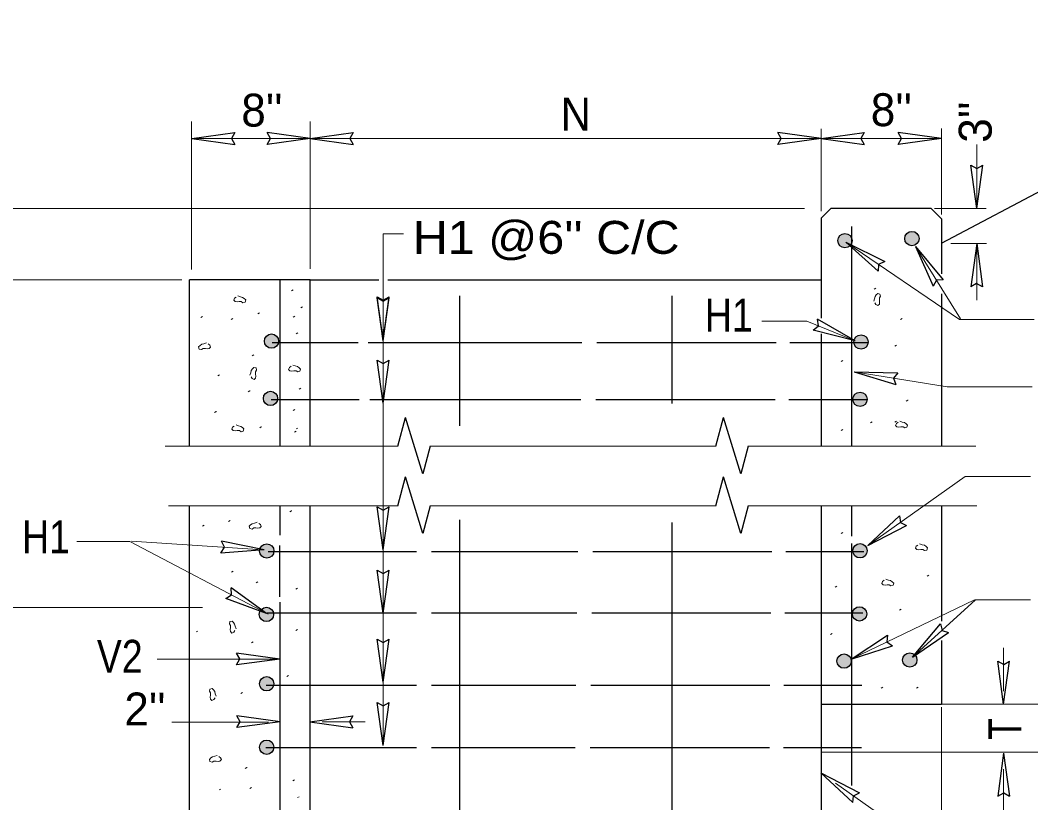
# Model space of a CAD drawing. Extents: x 83 to 453, y 268 to 558.
# Drawn here: x 210.64 to 250.56, y 332.96 to 363.87 of the extents above; entities that cross this region are included whole.
import ezdxf
from ezdxf.enums import TextEntityAlignment as Align

# ---------------------------------------------------------------- set-up
doc = ezdxf.new("R2010")
doc.units = 0
doc.header["$LTSCALE"] = 0.52
doc.layers.add('1', color=7, linetype='Continuous', lineweight=25)

msp = doc.modelspace()

# ---------------------------------------------------------------- hatches: boundary and pattern name
at = {"layer": '1'}
for points in [[(242.9339, 355.1626, 1), (243.4998, 355.1626, 1)], [(246.145, 355.2438, 1), (245.5792, 355.2438, 1)], [(220.2856, 351.1924, 1), (220.8514, 351.1924, 1)], [(243.5706, 351.1583, 1), (244.1364, 351.1583, 1)], [(220.2459, 348.9293, 1), (220.8118, 348.9293, 1)], [(243.5309, 348.8952, 1), (244.0968, 348.8952, 1)], [(220.6652, 342.9042, 1), (220.0993, 342.9042, 1)], [(244.0968, 342.9121, 1), (243.531, 342.9121, 1)], [(220.653, 340.3963, 1), (220.0872, 340.3963, 1)], [(244.0756, 340.4167, 1), (243.5097, 340.4167, 1)], [(246.0607, 338.5938, 1), (245.4948, 338.5938, 1)], [(243.466, 338.5537, 1), (242.9002, 338.5537, 1)], [(220.6612, 337.6576, 1), (220.0953, 337.6576, 1)], [(220.6611, 335.1494, 1), (220.0952, 335.1494, 1)]]:
    msp.add_hatch(color=256, dxfattribs=at).paths.add_polyline_path(points)

# ---------------------------------------------------------------- linework, layer by layer
for p, q in [((247.035, 355.0596), (263.6748, 363.8702)), ((217.4162, 359.1969), (219.1192, 359.4309)), ((222.094, 359.1986), (220.391, 359.4326)), ((222.0947, 359.1969), (223.7977, 359.4309)), ((242.2747, 359.1986), (240.5717, 359.4326)), ((242.2753, 359.1969), (243.9783, 359.4309)), ((247.0277, 359.1986), (245.3247, 359.4326)), ((217.4162, 359.1969), (219.1192, 358.9629)), ((222.094, 359.1986), (220.391, 358.9646)), ((222.0947, 359.1969), (223.7977, 358.9629)), ((242.2747, 359.1986), (240.5717, 358.9646)), ((242.2753, 359.1969), (243.9783, 358.9629)), ((247.0277, 359.1986), (245.3247, 358.9646)), ((248.4261, 356.4378), (248.1921, 358.1408)), ((248.4261, 356.4378), (248.6601, 358.1408)), ((242.275, 356.0485), (242.664, 356.4375)), ((246.6277, 356.4375), (242.664, 356.4375)), ((247.035, 356.0302), (246.6277, 356.4375)), ((242.275, 356.0485), (242.275, 352.1055)), ((247.035, 356.0302), (247.035, 353.8569)), ((243.475, 355.7167), (243.475, 347.0457)), ((243.2505, 355.1038), (244.7902, 354.3397)), ((243.2505, 355.1038), (244.5271, 353.9527)), ((246.0008, 354.9293), (247.0999, 353.6076)), ((246.0008, 354.9293), (246.7027, 353.3602)), ((248.4218, 355.0442), (248.1878, 353.3413)), ((248.4218, 355.0442), (248.6558, 353.3413)), ((217.3343, 347.0457), (217.3343, 353.6092)), ((220.8943, 353.6092), (220.8943, 347.0457)), ((222.0943, 353.6092), (224.8077, 353.6092)), ((225.1637, 353.6092), (242.275, 353.6092)), ((224.981, 351.244), (224.747, 352.947)), ((224.981, 351.2043), (224.747, 352.9073)), ((224.981, 351.244), (225.215, 352.947)), ((224.981, 351.2043), (225.215, 352.9073)), ((227.9943, 352.981), (227.9943, 347.8466)), ((236.375, 352.981), (236.375, 348.7233)), ((247.035, 353.066), (247.035, 347.0457)), ((243.6269, 351.2024), (242.138, 352.0615)), ((243.6269, 351.2024), (241.9615, 351.6281)), ((242.275, 351.484), (242.275, 347.0457)), ((220.5985, 351.1447), (223.9887, 351.1447)), ((224.3804, 351.1447), (232.826, 351.1447)), ((233.4158, 351.1447), (240.4942, 351.1447)), ((241.0419, 351.1447), (244.1273, 351.1447)), ((224.981, 348.7427), (224.747, 350.4457)), ((224.981, 348.7427), (225.215, 350.4457)), ((243.5859, 349.9798), (245.3045, 349.9402)), ((243.5859, 349.9798), (245.2301, 349.4782)), ((220.5588, 348.8817), (224.0243, 348.8817)), ((224.4516, 348.8817), (232.7863, 348.8817)), ((233.3762, 348.8817), (240.4546, 348.8817)), ((241.0023, 348.8817), (244.0877, 348.8817)), ((225.5521, 347.0457), (225.8546, 348.1794)), ((238.1144, 347.0457), (238.4169, 348.1794)), ((225.5521, 344.6917), (225.8546, 345.8253)), ((238.1144, 344.6917), (238.4169, 345.8253)), ((217.3343, 313.4438), (217.3343, 344.6917)), ((220.8943, 344.6917), (220.8943, 343.5225)), ((222.0943, 317.9144), (222.0943, 344.6917)), ((224.981, 342.9462), (224.747, 344.6492)), ((224.981, 342.9462), (225.215, 344.6492)), ((242.275, 344.6917), (242.275, 336.8518)), ((243.475, 344.6917), (243.475, 343.4942)), ((247.035, 344.6917), (247.035, 340.1245)), ((227.9943, 344.1376), (227.9943, 315.2648)), ((244.1222, 343.1187), (245.3756, 344.2951)), ((236.375, 344.0273), (236.375, 315.2648)), ((244.1222, 343.1187), (245.6464, 343.9134)), ((220.2763, 342.9509), (218.5903, 343.2865)), ((220.2763, 342.9509), (218.5623, 342.8193)), ((220.4398, 342.8853), (226.2971, 342.8853)), ((220.8848, 343.1223), (220.8848, 341.0937)), ((226.8922, 342.8853), (232.6672, 342.8853)), ((233.2571, 342.8853), (240.3355, 342.8853)), ((240.8832, 342.8853), (243.9686, 342.8853)), ((243.475, 343.1916), (243.475, 333.6393)), ((224.981, 340.4462), (224.747, 342.1492)), ((224.981, 340.4462), (225.215, 342.1492)), ((220.371, 340.4323), (218.9797, 341.4418)), ((220.371, 340.4323), (218.7589, 341.029)), ((220.8943, 340.8797), (220.8943, 316.1438)), ((220.4001, 340.4634), (226.2971, 340.4634)), ((226.8922, 340.4634), (232.6276, 340.4634)), ((233.2174, 340.4634), (240.2958, 340.4634)), ((240.8435, 340.4634), (243.9289, 340.4634)), ((245.8885, 338.7057), (246.9912, 340.0244)), ((245.8885, 338.7057), (246.9912, 340.0244)), ((245.8885, 338.7057), (247.306, 339.6782)), ((245.8885, 338.7057), (247.306, 339.6782)), ((224.981, 337.7171), (224.747, 339.4201)), ((224.981, 337.7171), (225.215, 339.4201)), ((243.4598, 338.6299), (244.8933, 339.5786)), ((247.035, 339.3632), (247.035, 336.8518)), ((220.894, 338.6337), (219.191, 338.8678)), ((243.4598, 338.6299), (245.0961, 339.1567)), ((220.894, 338.6337), (219.191, 338.3997)), ((249.4837, 336.8517), (249.2497, 338.5548)), ((249.4837, 336.8517), (249.7177, 338.5548)), ((220.3603, 337.6048), (226.2971, 337.6048)), ((226.8922, 337.6048), (232.5878, 337.6048)), ((233.1777, 337.6048), (240.2561, 337.6048)), ((240.8037, 337.6048), (243.8892, 337.6048)), ((224.981, 335.2171), (224.747, 336.9201)), ((224.981, 335.2171), (225.215, 336.9201)), ((242.275, 336.8518), (242.275, 317.3438)), ((242.275, 336.8518), (247.035, 336.8518)), ((220.9057, 336.1573), (219.2027, 336.3913)), ((220.9057, 336.1573), (219.2027, 335.9233)), ((222.083, 336.1557), (223.786, 336.3897)), ((222.083, 336.1557), (223.786, 335.9217)), ((220.3405, 335.1432), (226.2971, 335.1432)), ((226.8922, 335.1432), (232.568, 335.1432)), ((233.1578, 335.1432), (240.2362, 335.1432)), ((240.7839, 335.1432), (243.8693, 335.1432)), ((249.4838, 334.921), (249.2498, 333.218)), ((249.4838, 334.921), (249.7178, 333.218)), ((242.2634, 334.1323), (243.5272, 332.9671)), ((242.2634, 334.1323), (243.7947, 333.3511))]:
    msp.add_line(p, q, dxfattribs=at)
at = {"layer": '1', "lineweight": 13}
for p, q in [((217.4043, 354.0228), (217.4043, 359.8626)), ((222.0943, 354.0475), (222.0943, 359.8626)), ((242.275, 356.3279), (242.275, 359.578)), ((247.0322, 356.1998), (247.0322, 359.5932)), ((248.4253, 356.4375), (248.4253, 358.9652)), ((202.5904, 356.4318), (241.6173, 356.4318)), ((246.75, 356.4375), (248.7887, 356.4375)), ((247.7763, 352.0793), (246.0008, 354.9293)), ((247.3934, 355.0477), (248.8047, 355.0477)), ((248.4227, 352.8117), (248.4227, 355.0446)), ((185.8555, 353.6092), (217.0259, 353.6092)), ((225.5521, 347.0457), (216.3749, 347.0457)), ((226.8378, 347.0457), (238.1144, 347.0457)), ((248.3925, 347.0457), (239.4002, 347.0457)), ((225.5521, 344.6917), (216.4961, 344.6917)), ((226.8378, 344.6917), (238.1144, 344.6917)), ((248.4228, 344.6917), (239.4002, 344.6917)), ((215.0428, 343.2857), (220.2223, 342.9477)), ((243.4598, 338.6299), (248.3295, 340.9707)), ((245.8885, 338.7057), (248.3798, 340.9707)), ((248.3798, 340.9707), (250.5412, 340.9707)), ((217.8372, 340.6667), (198.9519, 340.6667)), ((249.483, 337.3689), (249.483, 339.0808)), ((216.0589, 338.6329), (220.8943, 338.6329)), ((266.2117, 336.8518), (246.4225, 336.8518)), ((247.028, 336.7361), (247.028, 315.7188)), ((220.4517, 336.1448), (216.6324, 336.1448)), ((224.2614, 336.1565), (222.5632, 336.1565)), ((242.275, 334.9531), (266.2117, 334.9531)), ((249.483, 331.9816), (249.483, 334.2788))]:
    msp.add_line(p, q, dxfattribs=at)
at = {"layer": '1'}
for points in [[(219.1192, 359.4309), (218.9874, 359.1945), (219.1192, 358.9629)], [(220.391, 358.9646), (220.5228, 359.201), (220.391, 359.4326)], [(223.7977, 359.4309), (223.6659, 359.1945), (223.7977, 358.9629)], [(240.5717, 358.9646), (240.7034, 359.201), (240.5717, 359.4326)], [(243.9783, 359.4309), (243.8466, 359.1945), (243.9783, 358.9629)], [(245.3247, 358.9646), (245.4564, 359.201), (245.3247, 359.4326)], [(248.1921, 358.1408), (248.4285, 358.0091), (248.6601, 358.1408)], [(244.7902, 354.3397), (244.5484, 354.2183), (244.5271, 353.9527)], [(222.0943, 347.0457), (222.0943, 353.6092), (217.3343, 353.6092)], [(247.0999, 353.6076), (246.8296, 353.5944), (246.7027, 353.3602)], [(248.6558, 353.3413), (248.4194, 353.473), (248.1878, 353.3413)], [(224.747, 352.947), (224.9834, 352.8152), (225.215, 352.947)], [(224.747, 352.9073), (224.9834, 352.7756), (225.215, 352.9073)], [(241.9615, 351.6281), (242.1727, 351.7973), (242.138, 352.0615)], [(224.747, 350.4457), (224.9834, 350.3139), (225.215, 350.4457)], [(245.3045, 349.9402), (245.1368, 349.7278), (245.2301, 349.4782)], [(226.8378, 347.0457), (226.5447, 345.9472), (225.8546, 348.1794)], [(239.4002, 347.0457), (239.107, 345.9472), (238.4169, 348.1794)], [(226.8378, 344.6917), (226.5447, 343.5931), (225.8546, 345.8253)], [(239.4002, 344.6917), (239.107, 343.5931), (238.4169, 345.8253)], [(224.747, 344.6492), (224.9834, 344.5175), (225.215, 344.6492)], [(245.3756, 344.2951), (245.405, 344.0261), (245.6464, 343.9134)], [(218.5623, 342.8193), (218.708, 343.0474), (218.5903, 343.2865)], [(224.747, 342.1492), (224.9834, 342.0175), (225.215, 342.1492)], [(218.7589, 341.029), (218.9866, 341.1753), (218.9797, 341.4418)], [(246.9912, 340.0244), (247.0527, 339.7609), (247.306, 339.6782)], [(246.9912, 340.0244), (247.0527, 339.7609), (247.306, 339.6782)], [(224.747, 339.4201), (224.9834, 339.2883), (225.215, 339.4201)], [(244.8933, 339.5786), (244.877, 339.3084), (245.0961, 339.1567)], [(219.191, 338.3997), (219.3227, 338.6362), (219.191, 338.8678)], [(249.2497, 338.5548), (249.4862, 338.423), (249.7177, 338.5548)], [(224.747, 336.9201), (224.9834, 336.7883), (225.215, 336.9201)], [(219.2027, 335.9233), (219.3344, 336.1597), (219.2027, 336.3913)], [(223.786, 336.3897), (223.6542, 336.1533), (223.786, 335.9217)], [(243.5272, 332.9671), (243.5542, 333.2364), (243.7947, 333.3511)], [(249.2498, 333.218), (249.4862, 333.3497), (249.7178, 333.218)]]:
    msp.add_lwpolyline(points, dxfattribs=at)
at = {"layer": '1', "lineweight": 13}
for points in [[(217.4043, 359.1977), (222.0943, 359.1977), (242.275, 359.1977), (247.0322, 359.1977)], [(224.9802, 335.3815), (224.9802, 355.4323), (225.7827, 355.4323)], [(243.2505, 355.1038), (247.748, 352.0453), (250.6847, 352.0453)], [(244.3671, 353.2407), (244.4322, 353.2793), (244.4351, 353.2792)], [(219.2414, 352.9761), (219.3407, 352.943), (219.4289, 352.9211), (219.4952, 352.8771), (219.5504, 352.8218), (219.5282, 352.7336), (219.4402, 352.7115), (219.3738, 352.7556), (219.2857, 352.7555), (219.2084, 352.7447), (219.1312, 352.7556), (219.0763, 352.8107), (219.1093, 352.8881), (219.1752, 352.932)], [(221.3589, 353.1753), (221.424, 353.214), (221.4269, 353.2139)], [(244.3554, 352.7675), (244.3885, 352.8668), (244.4104, 352.955), (244.4544, 353.0213), (244.5097, 353.0765), (244.5979, 353.0543), (244.62, 352.9663), (244.5759, 352.8998), (244.576, 352.8118), (244.5868, 352.7345), (244.5759, 352.6573), (244.5207, 352.6024), (244.4434, 352.6354), (244.3995, 352.7013)], [(221.7223, 352.5088), (221.7873, 352.5475), (221.7902, 352.5474)], [(217.7783, 352.1242), (217.8434, 352.1629), (217.8463, 352.1628)], [(218.9783, 352.0416), (219.0433, 352.0802), (219.0462, 352.0802)], [(220.0267, 352.2664), (220.0918, 352.3051), (220.0948, 352.305)], [(221.4195, 352.1452), (221.4846, 352.1839), (221.4875, 352.1838)], [(245.4156, 352.0416), (245.4807, 352.0802), (245.4836, 352.0802)], [(239.9366, 351.9813), (241.7145, 351.9813), (243.6269, 351.2024)], [(221.5406, 351.4787), (221.6057, 351.5174), (221.6086, 351.5173)], [(217.9997, 351.1242), (217.9003, 351.0913), (217.8123, 351.0692), (217.7458, 351.0252), (217.6909, 350.97), (217.7128, 350.8816), (217.8012, 350.8597), (217.8673, 350.9037), (217.9553, 350.9038), (218.0329, 350.8927), (218.1098, 350.9037), (218.1652, 350.959), (218.1321, 351.0362), (218.0657, 351.0802)], [(245.1909, 350.9923), (245.256, 351.031), (245.2589, 351.0309)], [(219.8021, 350.6177), (219.8672, 350.6563), (219.8701, 350.6562)], [(219.7154, 349.8447), (219.7485, 349.944), (219.7704, 350.0322), (219.8144, 350.0985), (219.8697, 350.1537), (219.9579, 350.1315), (219.98, 350.0435), (219.9359, 349.977), (219.936, 349.889), (219.9468, 349.8117), (219.9359, 349.7345), (219.8808, 349.6796), (219.8034, 349.7126), (219.7595, 349.7784)], [(221.407, 350.2432), (221.5063, 350.2101), (221.5945, 350.1882), (221.6608, 350.1442), (221.716, 350.0888), (221.6938, 350.0007), (221.6058, 349.9786), (221.5393, 350.0227), (221.4513, 350.0226), (221.374, 350.0118), (221.2968, 350.0227), (221.2419, 350.0778), (221.2749, 350.1552), (221.3407, 350.1991)], [(243.0716, 350.3863), (243.1367, 350.425), (243.1396, 350.4249)], [(218.4444, 349.8217), (218.5095, 349.8603), (218.5124, 349.8603)], [(243.5857, 349.9808), (247.2542, 349.3902), (250.613, 349.3902)], [(221.6617, 349.2972), (221.7267, 349.3359), (221.7297, 349.3358)], [(219.6523, 349.1937), (219.7174, 349.2324), (219.7203, 349.2323)], [(245.6402, 348.819), (245.7053, 348.8577), (245.7082, 348.8576)], [(221.4195, 348.449), (221.4846, 348.4877), (221.4875, 348.4876)], [(218.3233, 348.3674), (218.3884, 348.4061), (218.3913, 348.406)], [(219.1665, 347.8799), (219.2658, 347.8468), (219.354, 347.8249), (219.4203, 347.7809), (219.4755, 347.7256), (219.4533, 347.6374), (219.3653, 347.6153), (219.2988, 347.6594), (219.2108, 347.6593), (219.1335, 347.6485), (219.0563, 347.6594), (219.0014, 347.7146), (219.0344, 347.7919), (219.1002, 347.8358)], [(220.1017, 347.7697), (220.1667, 347.8084), (220.1697, 347.8083)], [(221.5406, 347.7218), (221.6057, 347.7605), (221.6086, 347.7604)], [(243.0716, 347.6596), (243.1367, 347.6982), (243.1396, 347.6982)], [(244.2221, 347.9626), (244.2872, 348.0012), (244.2901, 348.0012)], [(245.1909, 347.9946), (245.256, 348.0333), (245.2589, 348.0332)], [(245.3791, 348.0297), (245.4784, 347.9967), (245.5666, 347.9747), (245.6329, 347.9307), (245.6881, 347.8754), (245.6659, 347.7872), (245.5779, 347.7652), (245.5114, 347.8092), (245.4234, 347.8092), (245.3461, 347.7983), (245.2689, 347.8092), (245.214, 347.8644), (245.247, 347.9418), (245.3128, 347.9857)], [(221.48, 347.6007), (221.5451, 347.6393), (221.548, 347.6393)], [(244.1222, 343.1187), (247.9632, 345.8443), (250.5412, 345.8443)], [(221.2983, 344.4497), (221.3634, 344.4883), (221.3663, 344.4882)], [(218.8683, 344.0652), (218.9334, 344.1038), (218.9363, 344.1037)], [(217.8389, 343.8834), (217.904, 343.9221), (217.9069, 343.922)], [(219.9979, 344.0346), (219.8986, 344.0017), (219.8105, 343.9796), (219.7441, 343.9356), (219.6892, 343.8804), (219.7111, 343.792), (219.7994, 343.7701), (219.8656, 343.8141), (219.9536, 343.8142), (220.0312, 343.8031), (220.1081, 343.8141), (220.1635, 343.8694), (220.1303, 343.9467), (220.064, 343.9906)], [(220.4322, 340.4074), (214.9787, 343.2817), (212.886, 343.2817)], [(243.0716, 343.5997), (243.1367, 343.6383), (243.1396, 343.6382)], [(246.1663, 343.1822), (246.2657, 343.1491), (246.3538, 343.1272), (246.4202, 343.0832), (246.4753, 343.0278), (246.4532, 342.9397), (246.3652, 342.9176), (246.2987, 342.9617), (246.2107, 342.9616), (246.1333, 342.9507), (246.0562, 342.9617), (246.0012, 343.0168), (246.0342, 343.0942), (246.1001, 343.1381)], [(218.9894, 342.0656), (219.0545, 342.1042), (219.0574, 342.1042)], [(219.9582, 341.6414), (220.0233, 341.6801), (220.0263, 341.68)], [(244.8342, 341.7885), (244.9335, 341.7554), (245.0217, 341.7335), (245.088, 341.6895), (245.1432, 341.6342), (245.121, 341.546), (245.033, 341.5239), (244.9665, 341.568), (244.8785, 341.5679), (244.8012, 341.5571), (244.724, 341.568), (244.6691, 341.6232), (244.7021, 341.7005), (244.7679, 341.7444)], [(246.4626, 341.903), (246.5277, 341.9417), (246.5306, 341.9416)], [(221.5327, 341.3991), (221.5978, 341.4377), (221.6008, 341.4377)], [(242.8293, 341.4789), (242.8944, 341.5176), (242.8973, 341.5175)], [(245.3726, 340.5699), (245.4377, 340.6086), (245.4406, 340.6085)], [(219.1681, 339.8278), (219.1352, 339.9272), (219.1131, 340.0152), (219.0691, 340.0817), (219.0139, 340.1366), (218.9255, 340.1147), (218.9036, 340.0263), (218.9476, 339.9602), (218.9477, 339.8722), (218.9366, 339.7946), (218.9476, 339.7177), (219.0029, 339.6622), (219.0802, 339.6954), (219.1241, 339.7618)], [(217.5967, 339.7024), (217.6617, 339.7411), (217.6647, 339.741)], [(221.5327, 339.7631), (221.5978, 339.8017), (221.6008, 339.8017)], [(219.7766, 339.2783), (219.8417, 339.3169), (219.8446, 339.3168)], [(242.6477, 339.6004), (242.7127, 339.6391), (242.7157, 339.639)], [(221.1694, 337.9452), (221.2345, 337.9838), (221.2374, 337.9837)], [(218.3809, 337.1617), (218.348, 337.261), (218.3259, 337.3491), (218.2819, 337.4155), (218.2267, 337.4704), (218.1383, 337.4485), (218.1164, 337.3602), (218.1604, 337.294), (218.1605, 337.206), (218.1494, 337.1284), (218.1604, 337.0515), (218.2157, 336.9961), (218.293, 337.0292), (218.3369, 337.0956)], [(219.3527, 337.2787), (219.4178, 337.3173), (219.4207, 337.3173)], [(244.646, 337.4796), (244.7111, 337.5182), (244.714, 337.5182)], [(246.0387, 337.4796), (246.1037, 337.5182), (246.1067, 337.5182)], [(218.4235, 334.8243), (218.3242, 334.7913), (218.2361, 334.7692), (218.1697, 334.7253), (218.1147, 334.6701), (218.1367, 334.5817), (218.225, 334.5598), (218.2912, 334.6037), (218.3792, 334.6038), (218.4567, 334.5927), (218.5337, 334.6037), (218.5891, 334.6591), (218.5559, 334.7363), (218.4896, 334.7802)], [(219.5343, 334.3095), (219.5994, 334.3482), (219.6023, 334.3481)], [(221.4116, 333.8247), (221.4767, 333.8634), (221.4796, 333.8633)], [(242.8439, 333.7266), (249.9515, 328.6962), (249.9515, 323.3407)], [(218.505, 333.4612), (218.5701, 333.4998), (218.573, 333.4998)], [(219.716, 333.5218), (219.7811, 333.5605), (219.784, 333.5604)], [(221.5932, 333.1582), (221.6583, 333.1968), (221.6612, 333.1968)]]:
    msp.add_lwpolyline(points, dxfattribs=at)
at = {"layer": '1'}
for centre in [(243.2168, 355.1626), (245.8621, 355.2438), (220.5685, 351.1924), (243.8535, 351.1583), (220.5288, 348.9293), (243.8138, 348.8952), (220.3822, 342.9042), (243.8139, 342.9121), (220.3701, 340.3963), (243.7927, 340.4167), (245.7777, 338.5938), (243.1831, 338.5537), (220.3782, 337.6576), (220.3782, 335.1494)]:
    msp.add_circle(centre, 0.2829, dxfattribs=at)

# ---------------------------------------------------------------- texts
for p in [(220.1914, 359.6672), (245.052, 359.6839)]:
    msp.add_text("8''", height=1.3, dxfattribs=at).set_placement(p, align=Align.CENTER)
for s, width, p in [('N', 0.95, (231.9871, 359.5125)), ("H1 @6'' C/C", 1.1, (226.1501, 354.6411)), ('H1', 0.85, (237.6855, 351.5635)), ('H1', 0.85, (210.7158, 342.8095)), ('V2', 0.85, (213.6717, 338.0923))]:
    msp.add_text(s, height=1.3, dxfattribs=dict(at, width=width)).set_placement(p)
msp.add_text("3''", height=1.3, rotation=90, dxfattribs=at).set_placement((249.0121, 359.031))
msp.add_text("2''", height=1.3, dxfattribs=at).set_placement((214.7565, 336.0109))
at = {"layer": '1', "width": 0.8}
msp.add_text('T', height=1.3, rotation=90, dxfattribs=at).set_placement((250.1806, 335.4497))

doc.saveas('drawing.dxf')
